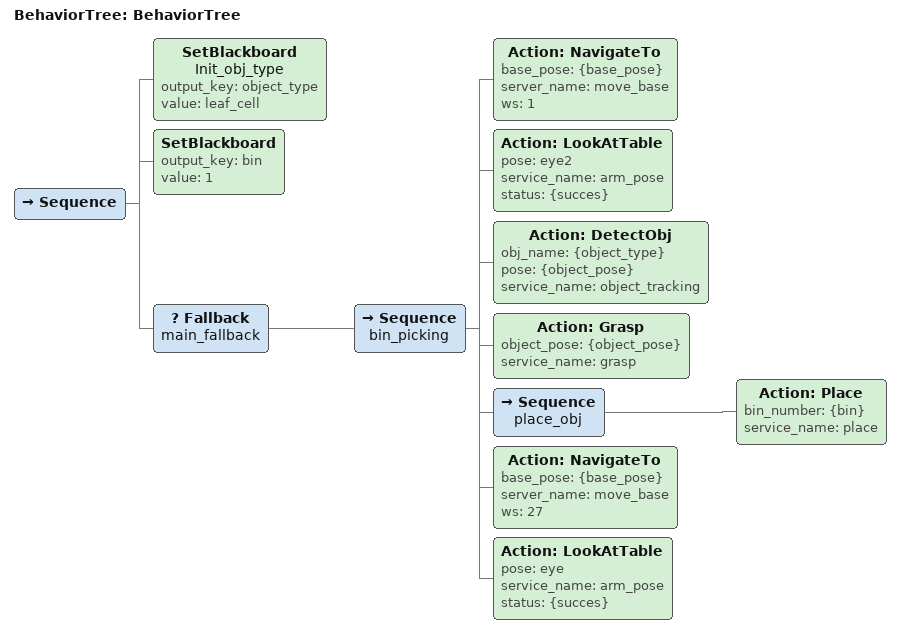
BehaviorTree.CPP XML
<?xml version="1.0"?>
<root main_tree_to_execute="BehaviorTree">
    <BehaviorTree ID="BehaviorTree">
        <Sequence>
            <SetBlackboard name="Init_obj_type" output_key="object_type" value="leaf_cell"/>
            <SetBlackboard output_key="bin" value="1"/>
            <Fallback name="main_fallback">
                <Sequence name="bin_picking">
                    <Action ID="NavigateTo" base_pose="{base_pose}" server_name="move_base" ws="1"/>
                    <Action ID="LookAtTable" pose="eye2" service_name="arm_pose" status="{succes}"/>
                    <Action ID="DetectObj" obj_name="{object_type}" pose="{object_pose}" service_name="object_tracking"/>
                    <Action ID="Grasp" object_pose="{object_pose}" service_name="grasp"/>
                    <Sequence name="place_obj">
                        <Action ID="Place" bin_number="{bin}" service_name="place"/>
                    </Sequence>
                    <Action ID="NavigateTo" base_pose="{base_pose}" server_name="move_base" ws="27"/>
                    <Action ID="LookAtTable" pose="eye" service_name="arm_pose" status="{succes}"/>
                </Sequence>
            </Fallback>
        </Sequence>
    </BehaviorTree>
</root>
